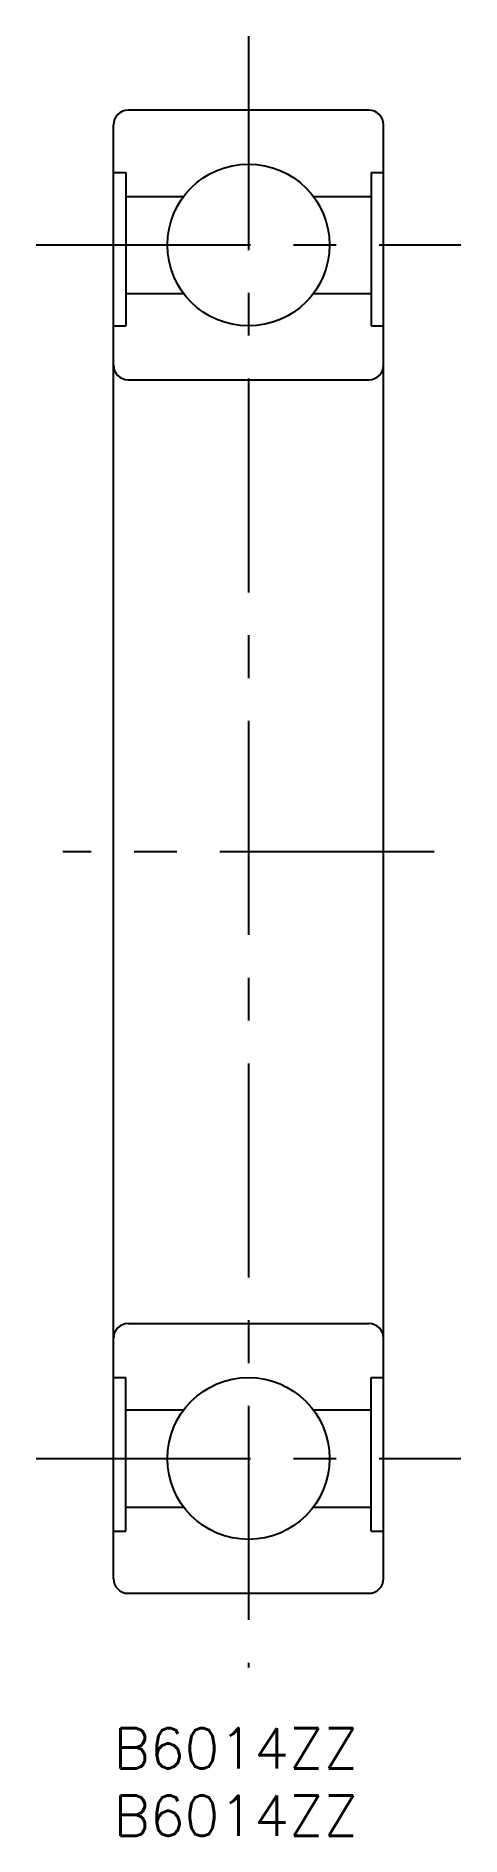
# Model space of a CAD drawing. Extents: x -6 to 26, y -8 to 126.
import ezdxf

# ---------------------------------------------------------------- set-up
doc = ezdxf.new("R2010")
doc.units = 0
doc.header["$LTSCALE"] = 0.5
doc.linetypes.add('CENTER', pattern=[50.8, 31.75, -6.35, 6.35, -6.35])
for name, color, linetype in [('MSM_CENTER', 1, 'CENTER'), ('MSM_CONTINUOUS', 7, 'CONTINUOUS'), ('MSM_PART_NUMBER', 7, 'CONTINUOUS')]:
    doc.layers.add(name, color=color, linetype=linetype)
doc.styles.get("Standard").update_dxf_attribs({"font": 'txt.shx', "height": 3, "bigfont": 'bigfont.shx'})

msp = doc.modelspace()

# ---------------------------------------------------------------- linework, layer by layer
at = {"layer": 'MSM_CENTER'}
for p, q in [((10, 125.5), (10, 4.5)), ((-5.73, 110), (25.73, 110)), ((23.75, 65), (-3.75, 65)), ((-5.73, 20), (25.73, 20))]:
    msp.add_line(p, q, dxfattribs=at)
at = {"layer": 'MSM_CONTINUOUS'}
for p, q in [((0, 11.1), (0, 118.9)), ((18.9, 120), (1.1, 120)), ((20, 11.1), (20, 118.9)), ((0, 115.38), (0.92, 115.38)), ((0.92, 115.38), (0.92, 104)), ((19.08, 115.38), (20, 115.38)), ((19.08, 115.38), (19.08, 104)), ((0.92, 113.6), (5.2, 113.6)), ((14.8, 113.6), (19.08, 113.6)), ((0.92, 106.4), (5.2, 106.4)), ((14.8, 106.4), (19.08, 106.4)), ((0, 104), (0.92, 104)), ((19.08, 104), (20, 104)), ((1.1, 100), (18.9, 100)), ((1.1, 30), (18.9, 30)), ((0, 26), (0.92, 26)), ((0.92, 14.62), (0.92, 26)), ((19.08, 14.62), (19.08, 26)), ((19.08, 26), (20, 26)), ((0.92, 23.6), (5.2, 23.6)), ((14.8, 23.6), (19.08, 23.6)), ((0.92, 16.4), (5.2, 16.4)), ((14.8, 16.4), (19.08, 16.4)), ((0, 14.62), (0.92, 14.62)), ((19.08, 14.62), (20, 14.62)), ((1.1, 10), (18.9, 10))]:
    msp.add_line(p, q, dxfattribs=at)
for centre in [(10, 110), (10, 20)]:
    msp.add_circle(centre, 6, dxfattribs=at)
for centre, start, end in [((1.1, 118.9), 90, 180), ((18.9, 118.9), 360, 90), ((1.1, 101.1), 180, 270), ((18.9, 101.1), 270, 0), ((1.1, 28.9), 90, 180), ((18.9, 28.9), 360, 90), ((1.1, 11.1), 180, 270), ((18.9, 11.1), 270, 0)]:
    msp.add_arc(centre, 1.1, start, end, dxfattribs=at)

# ---------------------------------------------------------------- texts
at = {"layer": 'MSM_PART_NUMBER'}
for p in [(0, -3), (0, -8)]:
    msp.add_text('B6014ZZ', height=3, dxfattribs=at).set_placement(p)

doc.saveas('drawing.dxf')
